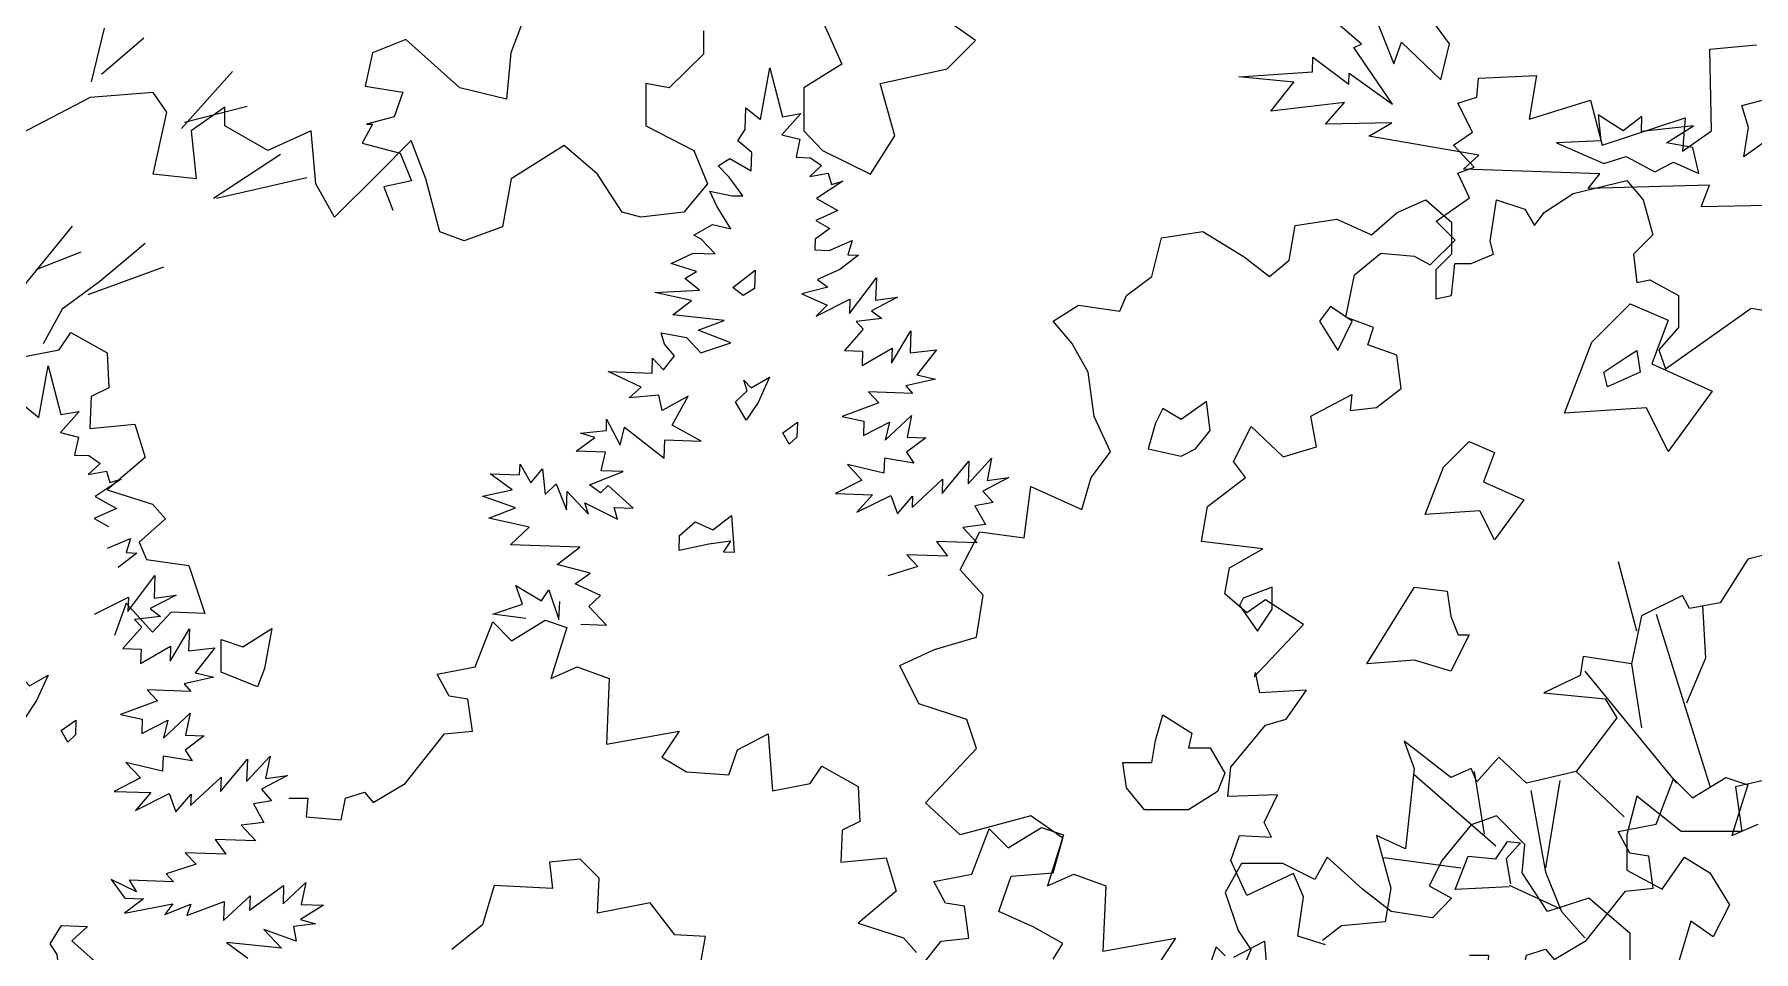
# Model space of a CAD drawing. Header units: inches. Extents: x 11.9 to 85.3, y 21.1 to 37.4.
# Drawn here: x 21.012 to 21.57, y 22.605 to 22.903 of the extents above; entities that cross this region are included whole.
import ezdxf

# ---------------------------------------------------------------- set-up
doc = ezdxf.new("R2010")
doc.units = ezdxf.units.IN
doc.header["$MEASUREMENT"] = 0
doc.layers.add('CAY', color=94, linetype='Continuous')
doc.layers.add('CAY-3', color=61, linetype='Continuous')

# ---------------------------------------------------------------- blocks, each defined once
blk = doc.blocks.new('A$C76451831')
at = {"layer": 'CAY'}
for p, q in [((5943, 1269.4), (5949.7, 1306.8)), ((5949.7, 1306.8), (5958.9, 1271.5)), ((5931.9, 1262.1), (5932.4, 1277.9)), ((5932.4, 1277.9), (5943, 1269.4)), ((5972.1, 1273.8), (5958.5, 1258.4)), ((5958.9, 1271.5), (5972.1, 1273.8)), ((5926.6, 1254.1), (5931.9, 1262.1)), ((5958.5, 1258.4), (5971.5, 1255.2)), ((5936.7, 1245.6), (5926.6, 1254.1)), ((5936.3, 1232.4), (5936.7, 1245.6)), ((5971.5, 1255.2), (5968.8, 1242.2)), ((5912.4, 1236), (5920.7, 1241.1)), ((5920.2, 1227.6), (5912.4, 1236)), ((5920.7, 1241.1), (5936.3, 1232.4)), ((5968.8, 1242.2), (5979.2, 1241.8)), ((5987.1, 1236.1), (5978.7, 1228.2)), ((5979.2, 1241.8), (5987.1, 1236.1)), ((5930.2, 1214.1), (5920.2, 1227.6)), ((5978.7, 1228.2), (5991.9, 1230.5)), ((6002.6, 1224.7), (5983.6, 1212.2)), ((5991.9, 1230.5), (5994.4, 1222.3)), ((5994.4, 1222.3), (6002.6, 1224.7)), ((5906.3, 1217.6), (5922.5, 1214.3)), ((5911.3, 1206.6), (5906.3, 1217.6)), ((5922.5, 1214.3), (5930.2, 1214.1)), ((5983.6, 1212.2), (5999.1, 1203.5)), ((5921.6, 1190.3), (5911.3, 1206.6)), ((5999.1, 1203.5), (5983, 1196.4)), ((5983, 1196.4), (5993.3, 1190.6)), ((5894.8, 1185.8), (5908.2, 1193.5)), ((5900.1, 1182.9), (5894.8, 1185.8)), ((5910.1, 1172.2), (5900.1, 1182.9)), ((5908.2, 1193.5), (5921.6, 1190.3)), ((5982.6, 1182.8), (5982.3, 1175.1)), ((5993.3, 1190.6), (5982.6, 1182.8)), ((5878.2, 1165.1), (5894.3, 1172.7)), ((5894.3, 1172.7), (5910.1, 1172.2)), ((5982.3, 1175.1), (5992.7, 1174.7)), ((5992.7, 1174.7), (6009.3, 1181.8)), ((6013.9, 1171.3), (6000.4, 1160.8)), ((6009.3, 1181.8), (6006.2, 1171.5)), ((6006.2, 1171.5), (6013.9, 1171.3)), ((5896.6, 1159.5), (5878.2, 1165.1)), ((5888.2, 1154.3), (5896.6, 1159.5)), ((6000.4, 1160.8), (5984.3, 1153.7)), ((5866.6, 1144.2), (5898.8, 1145.8)), ((5898.8, 1145.8), (5888.2, 1154.3)), ((5991.8, 1148), (5973, 1143.2)), ((5984.3, 1153.7), (5991.8, 1148)), ((6007.4, 1128.9), (6026.9, 1154.9)), ((6026.9, 1154.9), (6026.3, 1138.6)), ((5893.1, 1138.3), (5866.6, 1144.2)), ((5879.6, 1127.9), (5893.1, 1138.3)), ((5973, 1143.2), (5991.3, 1134.9)), ((5983.3, 1127), (6007.8, 1139.3)), ((5991.3, 1134.9), (5983.3, 1127)), ((6007.8, 1139.3), (6007.4, 1128.9)), ((6042.3, 1140.8), (6023.3, 1131)), ((6026.3, 1138.6), (6042.3, 1140.8)), ((5916.6, 1123.9), (5879.6, 1127.9)), ((5897.8, 1116.8), (5916.6, 1123.9)), ((6030.9, 1125.3), (6012.2, 1123.3)), ((6012.2, 1123.3), (6017.4, 1117.6)), ((6023.3, 1131), (6030.9, 1125.3)), ((5435.2, 1102.7), (5443.6, 1115.3)), ((5443.6, 1115.3), (5470, 1100.6)), ((5871, 1115), (5889.4, 1111.7)), ((5873.4, 1106.8), (5871, 1115)), ((5889.4, 1111.7), (5899.9, 1100.4)), ((5921.5, 1107.8), (5897.8, 1116.8)), ((6017.4, 1117.6), (6003.8, 1102.2)), ((6037.9, 1092.9), (6051.8, 1116.4)), ((6051.8, 1116.4), (6051.3, 1100.6)), ((5407.8, 1097.4), (5435.2, 1102.7)), ((5470, 1100.6), (5471.1, 1075.2)), ((5864.5, 1085.8), (5864.9, 1096.7)), ((5864.9, 1096.7), (5872.8, 1088.2)), ((5872.8, 1088.2), (5880.8, 1098.4)), ((5880.8, 1098.4), (5873.4, 1106.8)), ((5899.9, 1100.4), (5921.5, 1107.8)), ((6003.8, 1102.2), (6016.9, 1101.8)), ((6016.5, 1091.4), (6038.3, 1103.8)), ((6016.9, 1101.8), (6016.5, 1091.4)), ((6038.3, 1103.8), (6037.9, 1092.9)), ((6051.3, 1100.6), (6070.4, 1102.6)), ((6070.4, 1102.6), (6056.2, 1084.5)), ((5420.6, 1053.6), (5427.3, 1091)), ((5427.3, 1091), (5436.5, 1055.8)), ((5856.5, 1075.7), (5832.8, 1086.9)), ((5832.8, 1086.9), (5864.5, 1085.8)), ((6056.2, 1084.5), (6069.6, 1081.4)), ((5471.1, 1075.2), (5458.4, 1068.9)), ((5848, 1067.8), (5856.5, 1075.7)), ((6053, 1071.1), (6021.3, 1072.2)), ((6021.3, 1072.2), (6028.7, 1064.2)), ((6069.6, 1081.4), (6048.2, 1076.7)), ((6048.2, 1076.7), (6053, 1071.1)), ((5410, 1062.2), (5420.6, 1053.6)), ((5458.4, 1068.9), (5457.3, 1045.7)), ((5869.4, 1069.8), (5848, 1067.8)), ((5871.7, 1058.8), (5869.4, 1069.8)), ((5890.7, 1069), (5871.7, 1058.8)), ((5879.1, 1048.1), (5890.7, 1069)), ((6028.7, 1064.2), (6002.1, 1054.3)), ((5449.8, 1058.1), (5436.1, 1042.7)), ((5436.5, 1055.8), (5449.8, 1058.1)), ((5457.3, 1045.7), (5490, 1048.9)), ((5490, 1048.9), (5497.4, 1024.6)), ((5831.4, 1044.3), (5831.6, 1052.5)), ((5831.6, 1052.5), (5841.4, 1033.6)), ((5841.4, 1033.6), (5844.6, 1046.6)), ((5844.6, 1046.6), (5873.3, 1024.3)), ((5900, 1036.5), (5879.1, 1048.1)), ((6002.1, 1054.3), (6017.8, 1051)), ((6017.8, 1051), (6017.5, 1040.6)), ((6017.5, 1040.6), (6036.4, 1050.3)), ((6033.2, 1037.3), (6052.4, 1055.2)), ((6036.4, 1050.3), (6033.2, 1037.3)), ((6052.4, 1055.2), (6049.1, 1039.5)), ((5436.1, 1042.7), (5449.1, 1039.5)), ((5449.1, 1039.5), (5446.4, 1026.4)), ((5809.5, 1029.2), (5823, 1039.2)), ((5812.7, 1042.3), (5831.4, 1044.3)), ((5823, 1039.2), (5812.7, 1042.3)), ((5873.3, 1024.3), (5873.7, 1037.4)), ((5873.7, 1037.4), (5900, 1036.5)), ((6062.7, 1039), (6048.8, 1028.6)), ((6049.1, 1039.5), (6062.7, 1039)), ((5446.4, 1026.4), (5456.8, 1026.1)), ((5456.8, 1026.1), (5464.8, 1020.4)), ((5497.4, 1024.6), (5470, 1001.4)), ((5830.8, 1028.5), (5809.5, 1029.2)), ((5827.6, 1015), (5830.8, 1028.5)), ((6032.8, 1024.2), (6032.4, 1013.3)), ((6053.9, 1020.7), (6032.8, 1024.2)), ((6048.8, 1028.6), (6053.9, 1020.7)), ((6074.5, 998.7), (6093.9, 1022)), ((6093.3, 1005.7), (6110.2, 1024.2)), ((6093.9, 1022), (6093.3, 1005.7)), ((6110.2, 1024.2), (6107, 1008)), ((5464.8, 1020.4), (5456.3, 1012.5)), ((5456.3, 1012.5), (5469.5, 1014.7)), ((5480.2, 1008.9), (5461.2, 996.5)), ((5469.5, 1014.7), (5472, 1006.5)), ((5472, 1006.5), (5480.2, 1008.9)), ((5747.3, 1012.8), (5768.6, 1012.1)), ((5763.2, 1001.4), (5747.3, 1012.8)), ((5768.6, 1012.1), (5768.9, 1019.8)), ((5768.9, 1019.8), (5776.6, 1006.4)), ((5776.6, 1006.4), (5785.1, 1016.5)), ((5785.1, 1016.5), (5787.1, 997.8)), ((5819.1, 1004.9), (5843.5, 1014.5)), ((5843.5, 1014.5), (5827.6, 1015)), ((6016.3, 1008.4), (5997.4, 998.7)), ((6005.9, 1019.7), (6016.3, 1008.4)), ((6032.4, 1013.3), (6005.9, 1019.7)), ((6052.8, 988.6), (6074.8, 1009.1)), ((6074.8, 1009.1), (6074.5, 998.7)), ((6122.9, 1010.1), (6104, 1000.4)), ((6107, 1008), (6122.9, 1010.1)), ((5461.2, 996.5), (5476.8, 987.8)), ((5470, 1001.4), (5502.7, 990.9)), ((5741.8, 996.7), (5763.2, 1001.4)), ((5765.5, 988.2), (5741.8, 996.7)), ((5787.1, 997.8), (5795.1, 1005.7)), ((5795.1, 1005.7), (5802.6, 986.9)), ((5802.6, 986.9), (5803.1, 1000)), ((5803.1, 1000), (5818.4, 983.6)), ((5827.1, 999.2), (5819.1, 1004.9)), ((5832.7, 1004.4), (5827.1, 999.2)), ((5850.7, 987.9), (5832.7, 1004.4)), ((5997.4, 998.7), (6024.1, 997.7)), ((6024.1, 997.7), (6012.8, 985)), ((6012.8, 985), (6037.3, 997.3)), ((6037.3, 997.3), (6042.2, 983.9)), ((6042.2, 983.9), (6053.1, 996.7)), ((6053.1, 996.7), (6052.8, 988.6)), ((6104, 1000.4), (6111.4, 992)), ((5476.8, 987.8), (5460.6, 980.6)), ((5502.7, 990.9), (5512.2, 980.3)), ((5746.2, 980.7), (5765.5, 988.2)), ((5818.4, 983.6), (5815.9, 991.8)), ((5815.9, 991.8), (5839.5, 980.1)), ((5839.5, 980.1), (5837.1, 988.4)), ((5837.1, 988.4), (5850.7, 987.9)), ((6111.4, 992), (6098.2, 989.7)), ((6098.2, 989.7), (6105.9, 976.3)), ((5460.6, 980.6), (5470.9, 974.8)), ((5512.2, 980.3), (5493.2, 963.4)), ((5775.4, 974.2), (5746.2, 980.7)), ((5761.9, 961.5), (5775.4, 974.2)), ((6105.9, 976.3), (6089.5, 974.1)), ((6089.5, 974.1), (6099.9, 962.9)), ((5470.3, 959), (5486.9, 966.1)), ((5486.9, 966.1), (5483.8, 955.8)), ((5493.2, 963.4), (5498.5, 950.8)), ((5812.1, 959.8), (5761.9, 961.5)), ((5795.8, 947.2), (5812.1, 959.8)), ((6070.5, 963.9), (6078.3, 953.2)), ((6099.9, 962.9), (6070.5, 963.9)), ((5491.5, 955.5), (5478, 945.1)), ((5483.8, 955.8), (5491.5, 955.5)), ((5498.5, 950.8), (5529.1, 946.6)), ((5529.1, 946.6), (5540.7, 911.8)), ((5819.6, 940.9), (5795.8, 947.2)), ((6078.3, 953.2), (6048.9, 954.2)), ((6048.9, 954.2), (6056.8, 945.8)), ((5485, 913.1), (5504.5, 939.2)), ((5504.5, 939.2), (5503.9, 922.9)), ((5808.9, 933.2), (5819.6, 940.9)), ((6056.8, 945.8), (6035.2, 938.9)), ((5460.9, 911.2), (5485.4, 923.5)), ((5485.4, 923.5), (5485, 913.1)), ((5519.9, 925), (5501, 915.3)), ((5503.9, 922.9), (5519.9, 925)), ((5770.8, 918.6), (5765.8, 931.9)), ((5765.8, 931.9), (5784.4, 920.9)), ((5784.4, 920.9), (5789.7, 928.8)), ((5789.7, 928.8), (5797.1, 907.3)), ((5827.2, 924.8), (5808.9, 933.2)), ((5818.7, 916.9), (5827.2, 924.8)), ((5483.7, 919.1), (5475.3, 895.9)), ((5502.7, 898.1), (5483.7, 919.1)), ((5508.5, 909.6), (5489.8, 907.5)), ((5501, 915.3), (5508.5, 909.6)), ((5516.4, 912.8), (5502.7, 898.1)), ((5540.7, 911.8), (5516.4, 912.8)), ((5749.2, 911.2), (5770.8, 918.6)), ((5773.1, 908.1), (5749.2, 911.2)), ((5797.1, 907.3), (5797.6, 920.4)), ((5831.4, 903.4), (5818.7, 916.9)), ((5495.1, 901.9), (5481.4, 886.5)), ((5489.8, 907.5), (5495.1, 901.9)), ((5515.5, 877.1), (5529.5, 900.7)), ((5529.5, 900.7), (5528.9, 884.8)), ((5812.9, 904), (5831.4, 903.4)), ((5481.4, 886.5), (5494.5, 886)), ((5494.1, 875.6), (5515.9, 888)), ((5494.5, 886), (5494.1, 875.6)), ((5515.9, 888), (5515.5, 877.1)), ((5528.9, 884.8), (5548, 886.9)), ((5548, 886.9), (5533.8, 868.8)), ((5547.3, 865.6), (5525.8, 860.9)), ((5525.8, 860.9), (5530.6, 855.3)), ((5533.8, 868.8), (5547.3, 865.6)), ((5506.3, 848.5), (5479.7, 838.5)), ((5498.9, 856.4), (5506.3, 848.5)), ((5530.6, 855.3), (5498.9, 856.4)), ((5479.7, 838.5), (5495.4, 835.2)), ((5495.4, 835.2), (5495.1, 824.8)), ((5495.1, 824.8), (5514, 834.6)), ((5510.8, 821.5), (5530, 839.5)), ((5514, 834.6), (5510.8, 821.5)), ((5530, 839.5), (5526.8, 823.7)), ((5540.3, 823.2), (5526.4, 812.8)), ((5526.8, 823.7), (5540.3, 823.2)), ((5526.4, 812.8), (5531.5, 805)), ((5510, 797.5), (5483.5, 803.9)), ((5483.5, 803.9), (5494, 792.7)), ((5510.4, 808.4), (5510, 797.5)), ((5531.5, 805), (5510.4, 808.4)), ((5552.1, 782.9), (5571.5, 806.3)), ((5570.9, 790), (5587.9, 808.4)), ((5571.5, 806.3), (5570.9, 790)), ((5587.9, 808.4), (5584.6, 792.2)), ((5494, 792.7), (5475, 782.9)), ((5530.4, 772.8), (5552.4, 793.3)), ((5552.4, 793.3), (5552.1, 782.9)), ((5600.5, 794.4), (5581.6, 784.6)), ((5581.6, 784.6), (5589, 776.2)), ((5584.6, 792.2), (5600.5, 794.4)), ((5475, 782.9), (5501.7, 782)), ((5501.7, 782), (5490.4, 769.2)), ((5490.4, 769.2), (5514.9, 781.5)), ((5514.9, 781.5), (5519.8, 768.2)), ((5519.8, 768.2), (5530.7, 781)), ((5530.7, 781), (5530.4, 772.8)), ((5589, 776.2), (5575.8, 773.9)), ((5575.8, 773.9), (5583.5, 760.5)), ((5583.5, 760.5), (5567.1, 758.4)), ((5577.6, 747.1), (5548.1, 748.2)), ((5548.1, 748.2), (5555.9, 737.5)), ((5567.1, 758.4), (5577.6, 747.1)), ((5526.5, 738.5), (5534.4, 730.1)), ((5555.9, 737.5), (5526.5, 738.5)), ((5534.4, 730.1), (5512.8, 723.1)), ((5512.8, 723.1), (5518.1, 717.5)), ((5472.8, 719.1), (5482.8, 705.6)), ((5491.1, 710.3), (5472.8, 719.1)), ((5518.1, 717.5), (5485.9, 718.6)), ((5485.9, 718.6), (5491.1, 710.3)), ((5573.1, 697), (5597.7, 714.7)), ((5597.3, 701.6), (5613.7, 716.9)), ((5597.7, 714.7), (5597.3, 701.6)), ((5613.7, 716.9), (5610.4, 701.1)), ((5496.3, 705.1), (5482.4, 694.7)), ((5482.4, 694.7), (5517.5, 701.6)), ((5482.8, 705.6), (5496.3, 705.1)), ((5517.5, 701.6), (5511.8, 693.7)), ((5511.8, 693.7), (5530.6, 701.2)), ((5527.6, 693.1), (5554.7, 703.1)), ((5530.6, 701.2), (5527.6, 693.1)), ((5554.2, 689.5), (5573.5, 707.4)), ((5554.7, 703.1), (5554.2, 689.5)), ((5573.5, 707.4), (5573.1, 697)), ((5626.7, 700.5), (5610, 690.2)), ((5610.4, 701.1), (5626.7, 700.5)), ((5620.8, 687.1), (5604.8, 685)), ((5604.8, 685), (5606.7, 674.5)), ((5610, 690.2), (5620.8, 687.1)), ((5596.1, 669.4), (5556.4, 673.5)), ((5556.4, 673.5), (5571.9, 662.1)), ((5606.7, 674.5), (5583.5, 683)), ((5583.5, 683), (5596.1, 669.4))]:
    blk.add_line(p, q, dxfattribs=at)
for points in [[(5770.6, 1340), (5762.2, 1317.8), (5759, 1284.1), (5725.2, 1292.5), (5686.2, 1327.3), (5662, 1317.8), (5656.7, 1293.6), (5684.1, 1289.3), (5677.8, 1271.4), (5657.7, 1266.1), (5662, 1266.1), (5654.6, 1252.4), (5682, 1245), (5690.4, 1225), (5670.4, 1220.8), (5676.7, 1203.9)], [(530, 749.3), (509.9, 755.6), (514.2, 784.1), (506.8, 800.9), (473, 785.1), (461.4, 810.4), (467.7, 828.4), (490.9, 827.3), (485.7, 837.9), (495.2, 857.9), (459.3, 856.8), (461.4, 877.9), (486.7, 908.5), (501.5, 912.7), (516.3, 933.8), (482.5, 931.7), (479.3, 946.5), (478.3, 943.3), (514.2, 981.3), (486.7, 999.2), (473, 989.7), (457.2, 1003.4), (460.4, 1022.4), (484.6, 1036.1), (440.3, 1041.4), (444.5, 1066.7), (472, 1087.8), (463.5, 1099.4), (476.2, 1124.7), (499.4, 1102.6), (523.6, 1110), (519.4, 1132.1), (549, 1147.9), (547.9, 1136.3), (566.9, 1138.4), (584.8, 1152.1), (581.7, 1176.4), (560.6, 1183.8), (564.8, 1196.4), (544.7, 1203.8), (551.1, 1234.4), (570.1, 1250.2), (594.3, 1248.1), (605.9, 1241.8), (623.8, 1259.7), (610.1, 1273.4), (634.4, 1290.3), (625.9, 1308.2), (637.6, 1312.5), (622.8, 1328.3), (636.5, 1337.8), (625.9, 1358.9), (639.7, 1363.1), (640.7, 1376.8), (682.9, 1378.9), (677.6, 1347.3), (721.9, 1361), (730.4, 1328.3), (790.5, 1348.3), (788.4, 1324.1), (809.5, 1338.8), (808.4, 1397.9), (842.2, 1401.1)], [(5467.9, 1335.7), (5458.4, 1296.7)], [(5496.4, 1328.4), (5465.8, 1302)], [(5560.7, 1304.1), (5523.8, 1263)], [(5571.3, 1278.8), (5525.9, 1267.2)], [(5595.5, 1244), (5547, 1212.3)], [(5614.5, 1227.1), (5549.1, 1212.3)], [(3902.6, 261.9), (3917.6, 224.2), (3923.1, 239.9), (3951.6, 212.6), (3957.9, 238.7), (3947.6, 252.6)], [(4188.1, 121.8), (4140.1, 120.8), (4146.1, 136.4), (4058.1, 134.1), (4066.6, 144.6), (3967.9, 148.1), (3979.1, 158.1), (3899.4, 171.8), (3916.1, 181.6), (3868, 180.6), (3881.7, 196.4), (3828.5, 190.1), (3845, 210.9), (3805.3, 215), (3858.5, 218.6), (3858.8, 229), (3884.9, 209.5), (3885.2, 217.6), (3916.5, 195.2), (3888.5, 236.1), (3894, 238.6), (3865.5, 263.2)], [(5444.7, 1192.3), (5399.3, 1136.4)], [(5451, 1173.3), (5418.3, 1160.7)], [(5497.4, 1179.7), (5464.7, 1152.2), (5437.3, 1132.2), (5423.6, 1106.9)], [(5456.3, 1142.7), (5511.1, 1162.8)], [(5963.8, 1034.3), (5959.1, 1042.6), (5969.8, 1050.4), (5969.4, 1039.5), (5963.8, 1034.3)], [(856.9, 1034), (835.8, 1028.7), (815.8, 997.1), (793.6, 992.9), (788.4, 1002.4), (758.8, 987.6), (751.5, 952.8), (716.7, 958.1), (714.5, 944.4), (688.2, 931.7), (732.5, 927.5), (740.9, 913.8), (711.4, 874.8), (675.5, 866.3), (655.5, 885.3), (639.7, 867.4), (635.4, 876.9), (620.7, 870.5), (586.9, 896.9), (594.3, 876.9), (588, 818.9), (566.9, 828.4), (577.4, 790.4), (573.2, 766.1), (541.6, 763), (527.9, 752.4)], [(769.4, 988.7), (808.4, 864.2)], [(803.1, 995), (805.2, 957), (791.5, 924.3)], [(717.7, 947.5), (784.2, 866.3)], [(751.5, 952.8), (758.8, 906.4)], [(594.3, 872.7), (653.4, 821)], [(637.6, 874.8), (644.9, 829.4)], [(711.4, 874.8), (746.2, 842.1)], [(634.4, 741.9), (648.1, 741.9), (647, 728.2), (672.4, 726.1), (675.5, 741.9), (689.2, 746.1), (695.6, 738.7), (718.8, 752.4), (747.2, 788.3), (767.3, 790.4), (764.1, 813.6), (750.4, 815.7), (742, 831.5), (769.4, 836.8), (782, 869.5), (795.8, 855.8), (820, 870.5), (835.8, 865.3), (824.2, 828.4), (843.2, 836.8)], [(678.7, 861.1), (689.2, 802), (700.8, 773.5), (717.7, 754.5)], [(699.8, 868.4), (689.2, 805.2)], [(5441.4, 818.5), (5436.7, 826.9), (5447.4, 834.6), (5447, 823.8), (5441.4, 818.5)], [(662.9, 791.4), (623.8, 789.3), (633.3, 813.6), (653.4, 811.5), (661.8, 824.1), (671.3, 823.1), (660.8, 811.5), (663.9, 793.6)], [(572.2, 812.5), (628.1, 805.2)], [(662.9, 792.5), (699.8, 775.6)]]:
    blk.add_lwpolyline(points, dxfattribs=at)
for points in [[(722.8, 1185.8), (750.5, 1213.5), (778.2, 1201.7), (766.3, 1170), (809.9, 1150.2), (778.2, 1106.6), (762.4, 1138.3), (703, 1134.3)], [(5922.9, 1147.7), (5939.2, 1160.3), (5938.7, 1147.1), (5930.4, 1142)], [(5925, 1065.1), (5933.4, 1073), (5931, 1080.8), (5936.2, 1075.1), (5949.6, 1082.8), (5941.3, 1064.5), (5932.7, 1051.7)], [(5923.9, 955.9), (5916.2, 956.2), (5921.4, 964.1), (5905.5, 962), (5884.1, 957.3), (5884.4, 968.1), (5895.7, 978.2), (5908.6, 972.3), (5922.1, 982.7)], [(5552.4, 869.2), (5552.4, 892.9), (5568.2, 887.7), (5589.3, 900.9), (5584, 871.8), (5578.8, 858.6)], [(5402.6, 849.4), (5411, 857.2), (5408.6, 865), (5413.8, 859.4), (5427.2, 867.1), (5418.9, 848.8), (5410.3, 835.9)], [(5433.8, 664.7), (5428.6, 672.6), (5436.8, 685.9), (5455.8, 685.2), (5444.5, 674.7), (5459.9, 661), (5435.5, 651)], [(4174.2, 178.1), (4169.4, 194.1), (4188.1, 198.9), (4188.8, 217.4), (4209.3, 195.4), (4222.9, 208.1), (4238.4, 186.2), (4264.8, 188), (4278.1, 179.9), (4245.8, 175.6), (4224.8, 186.7), (4211.1, 168.6), (4195.4, 174.6), (4170.8, 156.9)], [(4138.2, 144.9), (4133.9, 163.6), (4114.9, 167), (4134.4, 179.5), (4096.7, 175.3), (4097, 186.2), (4083.5, 175.8), (4065.4, 187.3), (4067.4, 168.6), (4035.2, 167), (4069.6, 152.2), (4085.6, 157.1), (4106.5, 146), (4119.9, 153.2)]]:
    blk.add_lwpolyline(points, close=True, dxfattribs=at)
at = {"layer": 'CAY-3'}
for p, q in [((6577.4, 899), (6564.2, 949.2)), ((3417.7, 248.3), (3417.7, 231.2)), ((3417.7, 231.2), (3392.9, 207)), ((2973.7, 200), (2873.1, 147.5)), ((3019.1, 203.5), (2973.7, 200)), ((3029.1, 189.3), (3019.1, 203.5)), ((3375.8, 210), (3375.8, 179.3)), ((3392.9, 207), (3375.8, 210)), ((3019.1, 144.5), (3029.1, 189.3)), ((3071, 192.9), (3046.8, 175.8)), ((3071, 179.3), (3071, 192.9)), ((3046.8, 175.8), (3050.4, 141)), ((3102.3, 161.6), (3071, 179.3)), ((3133.5, 175.8), (3102.3, 161.6)), ((3137, 137.4), (3133.5, 175.8)), ((3375.8, 179.3), (3410.6, 161.6)), ((3206, 168.7), (3181.9, 144.5)), ((3216.6, 141), (3206, 168.7)), ((3316.9, 165.2), (3278.5, 141)), ((3341, 144.5), (3316.9, 165.2)), ((3410.6, 161.6), (3420.6, 137.4)), ((3050.4, 141), (3019.1, 144.5)), ((3150.6, 113.3), (3137, 137.4)), ((3181.9, 144.5), (3150.6, 113.3)), ((3226.7, 102.6), (3216.6, 141)), ((3278.5, 141), (3272.1, 106.2)), ((3358.7, 116.8), (3341, 144.5)), ((3420.6, 137.4), (3403.5, 116.8)), ((3372.3, 113.3), (3358.7, 116.8)), ((3403.5, 116.8), (3372.3, 113.3)), ((3244.4, 96.1), (3226.7, 102.6)), ((3272.1, 106.2), (3244.4, 96.1))]:
    blk.add_line(p, q, dxfattribs=at)
for points in [[(6154.8, 661.4), (6161.9, 672.8), (6141, 684.6), (6115.5, 696), (6124.5, 721.6), (6154.8, 724), (6161.9, 749.1), (6138.7, 765.3), (6087.6, 751.5), (6062.4, 774.7), (6099.4, 814), (6092.3, 834.9), (6057.7, 846.3), (6043.9, 874.2), (6069.1, 885.6), (6099.4, 894.6), (6104.1, 924.9), (6087.6, 943.4), (6101.7, 970.9), (6134, 966.6), (6138.7, 1003.6), (6175.6, 987), (6182.3, 1010.2), (6196.5, 1028.7), (6184.7, 1054.3), (6180.3, 1086.5), (6168.5, 1107.4), (6154.8, 1123.5), (6173.3, 1134.9), (6203.1, 1130.6), (6207.9, 1142), (6226.3, 1155.7), (6233.4, 1183.7), (6263.3, 1188.4), (6293.2, 1169.9), (6311.6, 1155.7), (6325.8, 1167.5), (6330.1, 1192.7), (6360.4, 1197.4), (6385.5, 1186), (6404, 1202.1), (6424.8, 1211.2), (6443.3, 1195.1), (6443.3, 1171.9), (6431.9, 1160.5), (6431.9, 1139.6), (6443.3, 1142), (6445.7, 1165.2), (6457.5, 1165.2), (6473.6, 1171.9), (6471.2, 1181.3), (6475.9, 1211.2), (6496.4, 1204.5), (6503.5, 1192.7), (6510.5, 1202.1), (6531.4, 1215.9), (6570.3, 1225.3), (6582.1, 1211.2), (6589.1, 1186), (6575, 1171.9), (6577.4, 1151.4), (6586.8, 1153.4), (6607.6, 1142), (6607.6, 1118.8), (6593.5, 1102.7), (6598.2, 1088.9), (6660.3, 1132.9), (6702, 1125.9)], [(6700, 797.9), (6648.9, 786.1), (6653.6, 753.8), (6609.6, 753.8), (6577.4, 779.4), (6570.3, 751.5), (6570.3, 725.9), (6595.8, 712.2), (6611.9, 735.4), (6630.4, 724), (6644.6, 700.8), (6632.8, 677.6), (6616.7, 689), (6607.6, 659.1), (6651.2, 645.3), (6665, 633.5)], [(6572.6, 654.4), (6572.6, 679.9), (6542.8, 705.5), (6512.9, 696), (6494.4, 724), (6496.4, 744.4), (6475.9, 765.3), (6457.5, 758.6), (6436.6, 733), (6427.2, 714.5), (6443.3, 705.5), (6429.6, 691.3), (6399.7, 696), (6378.8, 712.2), (6353.3, 735.4), (6344.3, 719.2), (6321.1, 730.6), (6291.2, 730.6), (6279.4, 709.8), (6288.8, 682.3), (6297.9, 668.5), (6291.2, 652)], [(6279.4, 663.8), (6272.8, 670.4), (6263.3, 643)], [(5601.5, 778.1), (5615.2, 778.1), (5614.1, 764.4), (5639.4, 762.3), (5642.6, 778.1), (5656.3, 782.3), (5662.6, 774.9), (5685.8, 788.7), (5714.3, 824.5), (5734.4, 826.6), (5731.2, 849.8), (5717.5, 851.9), (5709, 867.8), (5736.5, 873), (5749.1, 905.7), (5762.8, 892), (5787.1, 906.8), (5802.9, 901.5), (5791.3, 864.6), (5810.3, 873), (5833.5, 864.6), (5831.4, 817.1), (5884.1, 826.6), (5871.5, 807.6), (5889.4, 797.1), (5920, 795), (5926.3, 812.9), (5948.5, 824.5), (5951.6, 783.4), (5979, 788.7), (5987.5, 801.3), (6013.8, 786.5), (6014.9, 761.2), (6002.2, 754.9), (6001.2, 731.7), (6033.9, 734.9), (6041.3, 710.6), (6013.8, 687.4), (6046.5, 676.9), (6056, 666.3)], [(5899.9, 658.9), (5903.1, 677.9), (5881, 679), (5863, 702.2), (5825.1, 694.8), (5826.1, 720.1), (5812.4, 733.8), (5790.2, 731.7), (5792.4, 712.7), (5750.2, 714.8), (5741.7, 686.3), (5719.6, 668.4)], [(223.3, 716.2), (251.7, 752), (271.8, 754.2), (268.6, 777.4), (254.9, 779.5), (246.5, 795.3), (273.9, 800.6), (286.5, 833.3), (300.3, 819.5), (324.5, 834.3), (340.3, 829), (328.7, 792.1), (347.7, 800.6), (370.9, 792.1), (368.8, 744.7), (421.5, 754.2), (408.9, 735.2)], [(463.7, 740.4), (485.9, 752), (489, 710.9)]]:
    blk.add_lwpolyline(points, dxfattribs=at)
for points in [[(6371.5, 1123.4), (6355.7, 1134), (6347.8, 1123.4), (6361, 1102.3)], [(6569.5, 1097), (6577.4, 1102.3), (6580, 1086.5), (6556.3, 1075.9), (6553.6, 1086.5)], [(6268.6, 1044.2), (6266, 1065.3), (6247.5, 1052.1), (6234.3, 1060.1), (6229, 1049.5), (6223.7, 1031), (6247.5, 1025.7), (6258, 1031)], [(6437.5, 1017.8), (6456, 1036.3), (6474.5, 1028.4), (6466.5, 1007.2), (6495.6, 994), (6474.5, 965), (6463.9, 986.1), (6424.3, 983.5)], [(6292.4, 922.8), (6289.7, 917.5), (6302.9, 899), (6313.5, 914.8), (6313.5, 930.7)], [(6403.2, 909.6), (6416.4, 930.7), (6440.2, 928), (6442.8, 909.6), (6448.1, 896.4), (6456, 896.4), (6442.8, 870), (6416.4, 877.9), (6382.1, 875.2)], [(6252.8, 814.5), (6268.6, 814.5), (6279.2, 796), (6273.9, 782.8), (6252.8, 769.6), (6221.1, 769.6), (6207.9, 785.5), (6205.3, 803.9), (6226.4, 803.9), (6229, 819.8), (6234.3, 838.3), (6255.4, 825.1)], [(3535, 335), (3525, 352.1), (3500.8, 352.1), (3500.8, 310.9), (3476.1, 293.2), (3451.9, 300.2), (3462.5, 259), (3503.8, 255.4), (3517.9, 224.1), (3490.2, 207), (3490.2, 175.8), (3503.8, 161.6), (3538.6, 144.5), (3556.3, 172.2), (3545.6, 210), (3594, 220.6), (3614.6, 241.3), (3580.4, 265.4), (3569.8, 300.2), (3531.5, 290.2)]]:
    blk.add_lwpolyline(points, close=True, dxfattribs=at)

msp = doc.modelspace()

# ---------------------------------------------------------------- block references
at = {"layer": 'CAY', "xscale": 0.0004489089019145984, "yscale": 0.0004489089019145984, "zscale": 0.0004489089019145984}
for p in [(19.69482, 22.79263), (18.5797, 22.30535), (21.19327, 22.27055)]:
    msp.add_blockref('A$C76451831', p, dxfattribs=at)

doc.saveas('drawing.dxf')
